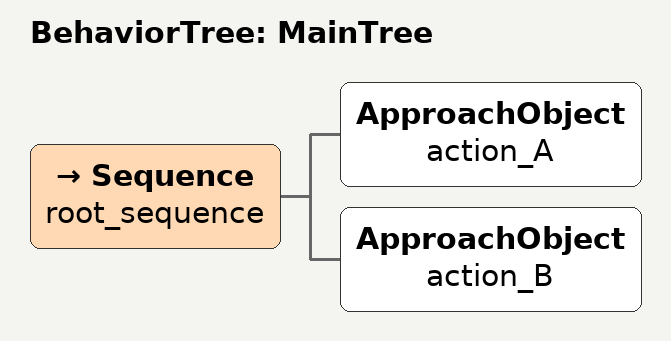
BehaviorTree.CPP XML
<root main_tree_to_execute="MainTree">
    <BehaviorTree ID="MainTree">
        <Sequence name="root_sequence">
            <ApproachObject name="action_A" />
            <ApproachObject name="action_B" />
        </Sequence>
    </BehaviorTree>
</root>
